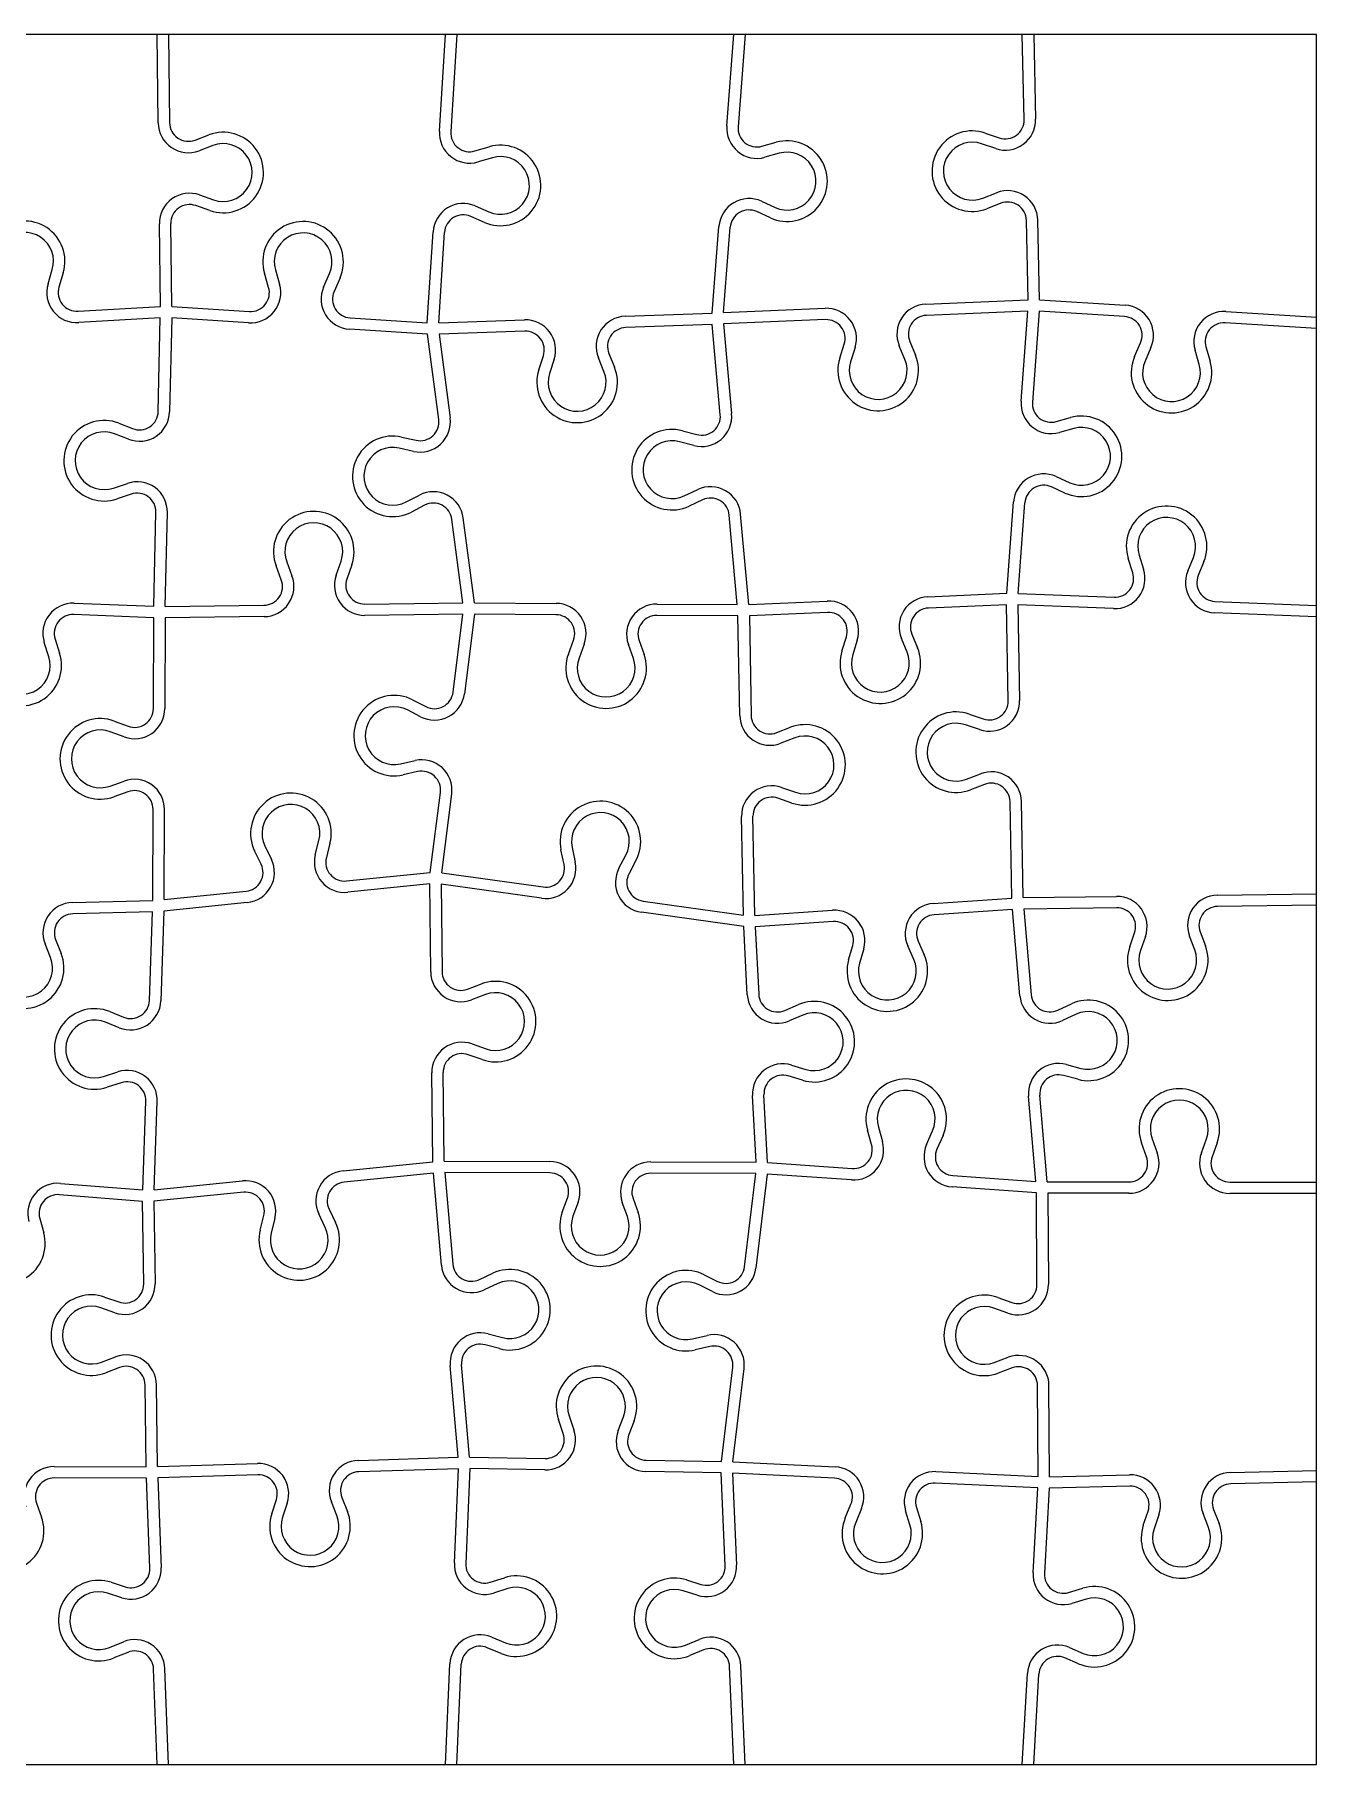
# Model space of a CAD drawing. Header units: millimetres. Extents: x 0 to 304, y 0 to 228.
# Drawn here: x 135.1 to 304, y 0 to 228 of the extents above; entities that cross this region are included whole.
import ezdxf

# ---------------------------------------------------------------- set-up
doc = ezdxf.new("R2010")
doc.units = ezdxf.units.MM
doc.layers.add('VISIBLE', color=7, linetype='CONTINUOUS')

msp = doc.modelspace()

# ---------------------------------------------------------------- linework, layer by layer
at = {"layer": 'VISIBLE'}
for p, q in [((151.249948, 228), (114.751045, 228)), ((151.386636, 216.36781), (151.249948, 228)), ((152.750052, 228), (151.249948, 228)), ((189.2485, 228), (152.750052, 228)), ((152.750052, 228), (152.886533, 216.385435)), ((188.444365, 215.290242), (189.2485, 228)), ((190.7515, 228), (189.2485, 228)), ((190.7515, 228), (189.941372, 215.195528)), ((227.247711, 228), (190.7515, 228)), ((226.30742, 215.974792), (227.247711, 228)), ((228.752289, 228), (227.247711, 228)), ((228.752289, 228), (227.802855, 215.857859)), ((265.249818, 228), (228.752289, 228)), ((265.496748, 216.803008), (265.249818, 228)), ((266.750182, 228), (265.249818, 228)), ((304, 228), (266.750182, 228)), ((266.750182, 228), (266.996383, 216.83608)), ((304, 190.751484), (304, 228)), ((156.241896, 214.094264), (158.075268, 214.78606)), ((260.365024, 215.029201), (262.220728, 214.399757)), ((158.604825, 213.382646), (156.771453, 212.690851)), ((193.11579, 212.659588), (194.995809, 213.212187)), ((230.939267, 213.275061), (232.827284, 213.799682)), ((233.228872, 212.354439), (231.340855, 211.829818)), ((261.7389, 212.979249), (259.883196, 213.608694)), ((195.418813, 211.773066), (193.538794, 211.220468)), ((158.192528, 204.807213), (156.343406, 205.455736)), ((156.839838, 206.871206), (158.688961, 206.222683)), ((193.1713, 205.412035), (194.966681, 204.626897)), ((230.887151, 206.027483), (232.670676, 205.215772)), ((260.041069, 206.449976), (261.867219, 207.160617)), ((262.411202, 205.762732), (260.585052, 205.052091)), ((151.671083, 192.161354), (151.542912, 203.068728)), ((153.171222, 192.158334), (153.042808, 203.086353)), ((194.365672, 203.252565), (192.570291, 204.037703)), ((232.049326, 203.850515), (230.265801, 204.662226)), ((266.020347, 193.060505), (265.789984, 203.506241)), ((267.520997, 193.047566), (267.28962, 203.539313)), ((186.844818, 190.008597), (187.604565, 202.016783)), ((188.346757, 189.991843), (189.101572, 201.922068)), ((224.377891, 191.298394), (225.270614, 202.715265)), ((225.887155, 191.35831), (226.766049, 202.598332)), ((136.874423, 195.149142), (137.436665, 197.026299)), ((138.873595, 196.595913), (138.311353, 194.718756)), ((165.93673, 194.678364), (165.385201, 196.558696)), ((166.824562, 196.980882), (167.376091, 195.100549)), ((173.184313, 194.729749), (173.970473, 196.524684)), ((175.344462, 195.922893), (174.558303, 194.127959)), ((140.830964, 191.531361), (151.671083, 192.161354)), ((153.171222, 192.158334), (163.398984, 191.505389)), ((225.887155, 191.35831), (239.25411, 191.925251)), ((252.542163, 192.488846), (266.020347, 193.060505)), ((265.975672, 191.557262), (252.605727, 190.990194)), ((265.08874, 179.676784), (265.975672, 191.557262)), ((267.479098, 191.547234), (266.584577, 179.565112)), ((278.709204, 190.840383), (267.479098, 191.547234)), ((267.520997, 193.047566), (278.803431, 192.33742)), ((151.661664, 190.658276), (140.917993, 190.033888)), ((151.388981, 178.325623), (151.661664, 190.658276)), ((153.161977, 190.65587), (152.888615, 178.292466)), ((163.303418, 190.008436), (153.161977, 190.65587)), ((176.671964, 190.658036), (186.844818, 190.008597)), ((188.346757, 189.991843), (199.636892, 190.401243)), ((212.928157, 190.883207), (224.377891, 191.298394)), ((224.389896, 189.797843), (212.982514, 189.384192)), ((225.455134, 177.902763), (224.389896, 189.797843)), ((239.317673, 190.426599), (225.890592, 189.857107)), ((225.890592, 189.857107), (226.949155, 178.036557)), ((304, 189.248516), (291.982936, 190.0049)), ((292.077163, 191.501938), (304, 190.751484)), ((304, 189.248516), (304, 190.751484)), ((304, 152.750624), (304, 189.248516)), ((186.882866, 188.503115), (176.576398, 189.161084)), ((188.361011, 177.280149), (186.882866, 188.503115)), ((199.691249, 188.902228), (188.397194, 188.492686)), ((188.397194, 188.492686), (189.848168, 177.476018)), ((241.195478, 185.332011), (241.787052, 187.200132)), ((249.779517, 185.1826), (249.031884, 186.99392)), ((250.418417, 187.56622), (251.16605, 185.754899)), ((280.041413, 185.576716), (280.825967, 187.372352)), ((201.537726, 183.796202), (202.140764, 185.660654)), ((203.567968, 185.19904), (202.96493, 183.334588)), ((210.120685, 183.594068), (209.384192, 185.409946)), ((210.774214, 185.973718), (211.510707, 184.15784)), ((243.217065, 186.747292), (242.625491, 184.879172)), ((282.200494, 186.771791), (281.41594, 184.976154)), ((288.562256, 184.526347), (288.009046, 186.406186)), ((289.448029, 186.829658), (290.001239, 184.949819)), ((146.18396, 176.780072), (148.01007, 176.069326)), ((220.45424, 175.788043), (222.348055, 175.284752)), ((269.730056, 176.993365), (271.616216, 177.524625)), ((272.022886, 176.080804), (270.136726, 175.549544)), ((147.466007, 174.671472), (145.639897, 175.382218)), ((185.041024, 173.070607), (183.127901, 173.494629)), ((183.452481, 174.95909), (185.365605, 174.535069)), ((221.962795, 173.835071), (220.06898, 174.338362)), ((145.481614, 168.22351), (147.337353, 168.852848)), ((269.703439, 169.745648), (271.489808, 168.940217)), ((147.8191, 167.432312), (145.96336, 166.802975)), ((184.062909, 166.39548), (185.801002, 167.300393)), ((220.707663, 167.206445), (222.481918, 168.038222)), ((223.118629, 166.680062), (221.344373, 165.848285)), ((270.873265, 167.572783), (269.086895, 168.378215)), ((150.821201, 152.646537), (151.094982, 165.028873)), ((152.321123, 152.626442), (152.594615, 164.995716)), ((186.493697, 165.969914), (184.755604, 165.065001)), ((193.058215, 153.103401), (191.584874, 164.289894)), ((227.696471, 152.874644), (226.641438, 164.655775)), ((229.200275, 152.899195), (228.135459, 164.789569)), ((263.198519, 154.357227), (264.098589, 166.413692)), ((264.702469, 154.354231), (265.594426, 166.302021)), ((191.546034, 153.097531), (190.097717, 164.094025)), ((167.608824, 156.138496), (166.916553, 157.97169)), ((168.319829, 158.50161), (169.0121, 156.668417)), ((174.831727, 156.73831), (175.479771, 158.5876)), ((176.895369, 158.091535), (176.247325, 156.242244)), ((279.798709, 157.069181), (279.204139, 158.936351)), ((280.633424, 159.391483), (281.227994, 157.524314)), ((287.043201, 157.287014), (287.787927, 159.099531)), ((289.175376, 158.529457), (288.43065, 156.716939)), ((140.323379, 153.05877), (150.821201, 152.646537)), ((152.321123, 152.626442), (165.318523, 152.78254)), ((178.617564, 152.942261), (191.546034, 153.097531)), ((193.058215, 153.103401), (203.813634, 153.032371)), ((217.113344, 152.944537), (227.696471, 152.874644)), ((229.200275, 152.899195), (239.530934, 153.34223)), ((252.81872, 153.912084), (263.198519, 154.357227)), ((263.160871, 152.854233), (252.882989, 152.413461)), ((263.390611, 140.194632), (263.160871, 152.854233)), ((277.27335, 152.340005), (264.66111, 152.85467)), ((264.66111, 152.85467), (264.890364, 140.221848)), ((264.702469, 154.354231), (277.334509, 153.838758)), ((290.623449, 153.296478), (304, 152.750624)), ((150.801723, 151.146145), (140.264522, 151.559925)), ((150.761427, 139.161042), (150.801723, 151.146145)), ((152.301665, 151.1261), (152.261419, 139.155998)), ((165.336536, 151.282648), (152.301665, 151.1261)), ((191.547584, 151.597441), (178.635577, 151.442369)), ((190.244418, 141.315743), (191.547584, 151.597441)), ((193.060334, 151.603355), (191.732513, 141.127132)), ((203.803728, 151.532403), (193.060334, 151.603355)), ((227.780426, 151.374057), (217.103438, 151.44457)), ((228.017128, 138.234633), (227.780426, 151.374057)), ((239.595203, 151.843608), (229.28018, 151.401243)), ((229.28018, 151.401243), (229.516885, 138.261651)), ((304, 151.249376), (290.56229, 151.797726)), ((304, 151.249376), (304, 152.750624)), ((304, 114.750065), (304, 151.249376)), ((137.805286, 148.32572), (138.402723, 146.459466)), ((241.475407, 146.749905), (242.066101, 148.618304)), ((250.059515, 146.604537), (249.311029, 148.415505)), ((250.697292, 148.988457), (251.445778, 147.177489)), ((136.974139, 146.002139), (136.376702, 147.868393)), ((205.429784, 146.351967), (206.112135, 148.188876)), ((207.518255, 147.666548), (206.835904, 145.82964)), ((213.996206, 145.782352), (213.338175, 147.628112)), ((214.751071, 148.131822), (215.409102, 146.286062)), ((243.496327, 148.166138), (242.905633, 146.297739)), ((184.907106, 140.318712), (186.649594, 139.422291)), ((145.58629, 137.5182), (147.425401, 136.841807)), ((185.9634, 138.088448), (184.220912, 138.984869)), ((259.617863, 136.385574), (257.764631, 137.022258)), ((258.252001, 138.440873), (260.105233, 137.804189)), ((146.907635, 135.434001), (145.068524, 136.110394)), ((232.88653, 135.991538), (234.715534, 136.694801)), ((235.25387, 135.294732), (233.424865, 134.591469)), ((183.320554, 131.881242), (185.231586, 132.314593)), ((185.563309, 130.851733), (183.652277, 130.418382)), ((257.894553, 129.862979), (259.723464, 130.566485)), ((145.044449, 128.949976), (146.888067, 129.613987)), ((147.396355, 128.202731), (145.552738, 127.538721)), ((187.2355, 117.576021), (188.572074, 128.121302)), ((188.741722, 117.530431), (190.060169, 127.932692)), ((233.529695, 128.772366), (235.382842, 128.135436)), ((260.261985, 129.166487), (258.433075, 128.462981)), ((150.676431, 113.880774), (150.716711, 125.861117)), ((152.176777, 113.981064), (152.216702, 125.856074)), ((234.895283, 126.716885), (233.042136, 127.353815)), ((263.862672, 114.182089), (263.631932, 126.896821)), ((265.361833, 114.241935), (265.131685, 126.924038)), ((228.490741, 111.944214), (228.256684, 124.936791)), ((229.992125, 111.880945), (229.756441, 124.963809)), ((165.446589, 121.054176), (166.30113, 119.290771)), ((172.090818, 119.884452), (172.569696, 121.784586)), ((174.024215, 121.418014), (173.545336, 119.517879)), ((205.930378, 120.853243), (206.337798, 118.936516)), ((164.951275, 118.636635), (164.096734, 120.40004)), ((204.870578, 118.624643), (204.463158, 120.54137)), ((212.101208, 118.126542), (213.021155, 119.856725)), ((214.345578, 119.152523), (213.425632, 117.42234)), ((176.203116, 116.444749), (187.2355, 117.576021)), ((188.741722, 117.530431), (202.099633, 115.653147)), ((152.176777, 113.981064), (162.972492, 115.088067)), ((187.163714, 116.060794), (176.356125, 114.952573)), ((187.291175, 104.462469), (187.163714, 116.060794)), ((201.890879, 114.167744), (188.66418, 116.026588)), ((188.66418, 116.026588), (188.791084, 104.478952)), ((253.524839, 113.479743), (263.862672, 114.182089)), ((265.361833, 114.241935), (277.653461, 114.403582)), ((290.952311, 114.578475), (304, 114.750065)), ((304, 113.249935), (304, 114.750065)), ((140.078428, 113.605489), (150.676431, 113.880774)), ((150.646216, 112.379483), (140.117378, 112.105995)), ((150.232422, 100.698036), (150.646216, 112.379483)), ((152.15038, 112.470492), (151.731482, 100.644935)), ((163.125501, 113.595892), (152.15038, 112.470492)), ((228.539984, 110.422553), (215.061451, 112.316789)), ((215.270205, 113.802192), (228.490741, 111.944214)), ((229.992125, 111.880945), (240.255428, 112.578227)), ((263.941606, 112.683994), (253.626514, 111.983193)), ((264.922425, 101.320991), (263.941606, 112.683994)), ((277.673186, 112.903711), (265.442102, 112.742861)), ((265.442102, 112.742861), (266.416868, 101.449987)), ((304, 113.249935), (290.972036, 113.078604)), ((304, 76.75), (304, 113.249935)), ((229.012575, 101.44738), (228.539984, 110.422553)), ((240.357103, 111.081677), (230.044249, 110.381028)), ((230.044249, 110.381028), (230.5105, 101.526253)), ((279.401254, 107.756406), (280.047187, 109.606434)), ((288.685565, 109.720037), (289.379927, 107.887635)), ((137.196199, 106.345585), (136.478405, 108.168936)), ((137.874147, 108.718394), (138.591941, 106.895043)), ((242.363927, 106.036518), (242.907777, 107.919086)), ((244.348849, 107.502779), (243.804999, 105.620211)), ((250.948989, 106.105569), (250.15551, 107.89728)), ((251.527033, 108.504673), (252.320511, 106.712962)), ((281.463351, 109.111984), (280.817417, 107.261955)), ((287.977256, 107.356114), (287.282894, 109.188516)), ((192.144702, 102.185229), (193.978601, 102.875628)), ((194.50709, 101.471812), (192.673191, 100.781412)), ((145.007304, 99.221852), (146.823799, 98.486881)), ((233.956645, 99.374045), (235.760232, 100.140148)), ((236.346669, 98.759535), (234.543083, 97.993433)), ((269.93316, 99.414399), (271.710077, 100.240475)), ((272.342423, 98.880277), (270.565506, 98.054201)), ((146.261191, 97.096387), (144.444697, 97.831359)), ((194.088266, 92.896695), (192.239637, 93.546626)), ((192.737147, 94.961717), (194.585775, 94.311787)), ((144.19121, 90.675389), (146.055156, 91.279988)), ((234.849115, 92.181437), (236.723184, 91.608983)), ((271.066013, 92.255716), (272.958202, 91.746346)), ((146.517966, 89.853171), (144.65402, 89.248572)), ((187.566282, 79.429073), (187.437328, 91.163272)), ((189.065603, 79.499112), (188.937237, 91.179755)), ((236.28498, 90.174418), (234.410912, 90.746872)), ((272.568289, 90.29791), (270.6761, 90.807279)), ((149.347342, 75.71209), (149.76159, 87.406372)), ((150.849047, 75.733656), (151.26065, 87.353271)), ((230.17531, 79.365375), (229.711922, 88.165779)), ((231.680051, 79.314786), (231.209847, 88.244653)), ((267.03492, 76.847301), (266.066188, 88.070263)), ((268.545673, 76.787339), (267.560631, 88.199258)), ((245.386623, 81.694484), (244.846245, 83.578051)), ((246.288082, 83.991701), (246.82846, 82.108133)), ((252.634383, 81.702927), (253.431164, 83.493171)), ((254.801564, 82.88325), (254.004784, 81.093006)), ((282.355327, 82.455413), (283.023593, 80.613334)), ((288.843637, 80.607205), (289.515781, 82.447872)), ((281.613515, 80.101789), (280.945249, 81.943868)), ((290.924779, 81.933358), (290.252635, 80.09269)), ((175.737903, 78.238602), (187.566282, 79.429073)), ((187.642878, 77.929204), (175.888112, 76.746142)), ((188.703374, 65.812432), (187.642878, 77.929204)), ((189.065603, 79.499112), (202.99735, 79.45379)), ((202.99247, 77.953798), (189.142516, 77.998854)), ((189.142516, 77.998854), (190.197661, 65.943217)), ((230.12187, 77.86554), (216.2924, 77.91053)), ((216.297279, 79.410522), (230.17531, 79.365375)), ((228.661775, 65.582288), (230.12187, 77.86554)), ((231.626408, 77.814881), (230.151289, 65.405232)), ((242.725687, 77.040241), (231.626408, 77.814881)), ((231.680051, 79.314786), (242.830121, 78.536601)), ((256.097848, 77.610621), (267.03492, 76.847301)), ((138.495803, 76.58833), (149.347342, 75.71209)), ((162.654965, 75.414288), (150.82837, 74.223997)), ((150.849047, 75.733656), (162.504756, 76.906748)), ((267.111641, 75.338298), (255.993414, 76.114261)), ((267.182448, 63.238723), (267.111641, 75.338298)), ((268.545673, 76.787339), (279.279573, 76.776035)), ((279.277993, 75.276036), (268.611966, 75.287268)), ((268.611966, 75.287268), (268.682422, 63.247501)), ((304, 75.25), (292.577986, 75.262029)), ((292.579566, 76.762028), (304, 76.75)), ((304, 75.25), (304, 76.75)), ((304, 38.750211), (304, 75.25)), ((149.328439, 74.208734), (138.375074, 75.093196)), ((149.476316, 63.328206), (149.328439, 74.208734)), ((150.82837, 74.223997), (150.976178, 63.34859)), ((173.902673, 73.201293), (174.753904, 71.436288)), ((204.635876, 72.77884), (205.312068, 74.618024)), ((206.719931, 74.100411), (206.043738, 72.261227)), ((213.204158, 72.237932), (212.539947, 74.081477)), ((213.951147, 74.589919), (214.615359, 72.746374)), ((135.784322, 71.963351), (136.304149, 70.074008)), ((164.824531, 70.436944), (165.306974, 72.336176)), ((166.760802, 71.966875), (166.27836, 70.067643)), ((173.402825, 70.784686), (172.551594, 72.549691)), ((193.716387, 63.911839), (195.492314, 64.740041)), ((223.33236, 64.543869), (225.081753, 63.660997)), ((144.329771, 61.597873), (146.180084, 60.952754)), ((196.126287, 63.380601), (194.35036, 62.552399)), ((224.40593, 62.321869), (222.656538, 63.204741)), ((145.686256, 59.536373), (143.835944, 60.181493)), ((263.36316, 59.476332), (261.517895, 60.135751)), ((262.022668, 61.548268), (263.867933, 60.888849)), ((196.362426, 54.79851), (194.469629, 55.305615)), ((194.857808, 56.754517), (196.750605, 56.247412)), ((221.811333, 56.094341), (223.718945, 56.542509)), ((224.062009, 55.082268), (222.154398, 54.634099)), ((143.933253, 53.021696), (145.765349, 53.716864)), ((190.920561, 40.479797), (189.862996, 52.563082)), ((192.425123, 40.493187), (191.357284, 52.693867)), ((261.559797, 52.975416), (263.397218, 53.656385)), ((146.297488, 52.314427), (144.465391, 51.619259)), ((225.612413, 39.929108), (227.091873, 52.375267)), ((227.1169, 39.878017), (228.581386, 52.198211)), ((263.918488, 52.249873), (262.081067, 51.568903)), ((149.803855, 39.228627), (149.65706, 50.029434)), ((151.303703, 39.249975), (151.156922, 50.049819)), ((267.330521, 37.935711), (267.260278, 49.938951)), ((268.830661, 37.916277), (268.760253, 49.947729)), ((205.536641, 45.953768), (206.175457, 44.10127)), ((211.994663, 44.002362), (212.696065, 45.832081)), ((204.757403, 43.612268), (204.118587, 45.464766)), ((214.096682, 45.29517), (213.39528, 43.465451)), ((137.698677, 39.259979), (149.803855, 39.228627)), ((151.303703, 39.249975), (164.480445, 39.659019)), ((177.774041, 40.071691), (190.920561, 40.479797)), ((190.952321, 38.980061), (177.820583, 38.572413)), ((190.409418, 26.553787), (190.952321, 38.980061)), ((192.454294, 38.992475), (191.907988, 26.488315)), ((192.425123, 40.493187), (202.370741, 40.324143)), ((202.345249, 38.82436), (192.454294, 38.992475)), ((215.66882, 40.098118), (225.612413, 39.929108)), ((227.1169, 39.878017), (240.575089, 39.22799)), ((149.84154, 37.728525), (137.694792, 37.759984)), ((150.284604, 25.855734), (149.84154, 37.728525)), ((164.526987, 38.159742), (151.341767, 37.750434)), ((151.341767, 37.750434), (151.783561, 25.911671)), ((225.558917, 38.4298), (215.643328, 38.598334)), ((226.097095, 26.194469), (225.558917, 38.4298)), ((240.502724, 37.729737), (227.062607, 38.37889)), ((227.062607, 38.37889), (227.595647, 26.260384)), ((267.293959, 36.435729), (253.787238, 37.088099)), ((253.859603, 38.586352), (267.330521, 37.935711)), ((279.412218, 36.666765), (268.795158, 36.415014)), ((268.830661, 37.916277), (279.37666, 38.166344)), ((292.672923, 38.481624), (304, 38.750211)), ((304, 37.249789), (292.708481, 36.982045)), ((304, 37.249789), (304, 38.750211)), ((304, 0), (304, 37.249789)), ((135.355743, 34.437821), (136.021177, 32.594717)), ((166.346821, 33.04416), (166.95957, 34.905443)), ((168.384348, 34.436395), (167.7716, 32.575112)), ((174.92861, 32.797286), (174.201593, 34.616979)), ((175.594535, 35.173497), (176.321552, 33.353804)), ((241.911624, 32.486077), (242.669884, 34.292974)), ((266.666428, 25.255775), (267.293959, 36.435729)), ((268.795158, 36.415014), (268.16407, 25.171712)), ((244.053031, 33.71254), (243.294772, 31.905643)), ((250.446892, 31.560197), (249.866301, 33.431761)), ((251.298949, 33.876193), (251.87954, 32.004629)), ((281.19453, 31.53799), (281.820897, 33.394734)), ((283.242202, 32.915262), (282.615835, 31.058517)), ((289.77428, 31.228258), (289.060613, 33.053227)), ((290.457594, 33.599527), (291.171262, 31.774557)), ((145.180528, 24.003874), (147.045615, 23.402802)), ((195.131307, 24.014827), (197.00018, 24.604021)), ((197.451197, 23.173433), (195.582324, 22.584239)), ((222.423912, 22.289309), (220.554865, 22.877952)), ((221.00546, 24.308673), (222.874507, 23.720031)), ((271.356448, 22.658418), (273.232488, 23.224376)), ((146.585506, 21.975112), (144.720419, 22.576184)), ((273.665719, 21.788301), (271.789678, 21.222343)), ((144.987444, 15.420707), (146.802545, 16.159114)), ((195.328289, 16.769739), (197.138655, 16.019799)), ((220.869518, 15.724411), (222.679663, 16.474884)), ((147.367782, 14.769687), (145.552682, 14.03128)), ((196.56459, 14.633996), (194.754224, 15.383936)), ((223.254137, 15.089251), (221.443992, 14.338777)), ((272.673216, 13.260524), (270.872295, 14.03287)), ((271.463512, 15.411443), (273.264433, 14.639097)), ((151.249478, 0), (150.780583, 12.564985)), ((152.750522, 0), (152.27954, 12.620922)), ((189.249285, 0), (189.828896, 13.266462)), ((190.750715, 0), (191.327466, 13.20099)), ((227.249275, 0), (226.681539, 12.907317)), ((228.750725, 0), (228.18009, 12.973231)), ((265.248819, 0), (265.921071, 11.976677)), ((266.751181, 0), (267.418714, 11.892614)), ((114.751536, 0), (151.249478, 0)), ((151.249478, 0), (152.750522, 0)), ((152.750522, 0), (189.249285, 0)), ((189.249285, 0), (190.750715, 0)), ((190.750715, 0), (227.249275, 0)), ((227.249275, 0), (228.750725, 0)), ((228.750725, 0), (265.248819, 0)), ((265.248819, 0), (266.751181, 0)), ((266.751181, 0), (304, 0))]:
    msp.add_line(p, q, dxfattribs=at)
for centre, radius, start, end in [((263.01735, 216.748329), 3.98, 251.263353, 1.263353), ((263.01735, 216.748329), 2.48, 251.263353, 1.263353), ((155.366362, 216.414575), 3.98, 180.673243, 290.673243), ((155.366362, 216.414575), 2.48, 180.673243, 290.673243), ((159.9499, 209.817976), 5.31, 250.673243, 110.673243), ((192.416423, 215.038934), 3.98, 176.379772, 286.379772), ((192.416423, 215.038934), 2.48, 176.379772, 286.379772), ((230.275308, 215.664529), 3.98, 175.528951, 285.528951), ((230.275308, 215.664529), 2.48, 175.528951, 285.528951), ((258.659353, 210.000604), 5.31, 71.263353, 291.263353), ((159.9499, 209.817976), 3.81, 250.673243, 110.673243), ((196.493243, 208.1177), 5.31, 246.379772, 106.379772), ((234.248905, 208.683522), 5.31, 245.528951, 105.528951), ((234.248905, 208.683522), 3.81, 245.528951, 105.528951), ((258.659353, 210.000604), 3.81, 71.263353, 291.263353), ((196.493243, 208.1177), 3.81, 246.379772, 106.379772), ((155.522637, 203.115493), 3.98, 70.673243, 180.673243), ((155.522637, 203.115493), 2.48, 70.673243, 180.673243), ((191.576623, 201.765474), 3.98, 66.379772, 176.379772), ((229.238502, 202.405003), 3.98, 65.528951, 175.528951), ((263.310587, 203.451562), 3.98, 1.263353, 111.263353), ((263.310587, 203.451562), 2.48, 1.263353, 111.263353), ((133.786863, 198.11948), 5.31, 343.326105, 203.326105), ((170.480539, 198.053232), 5.31, 336.347171, 196.347171), ((191.576623, 201.765474), 2.48, 66.379772, 176.379772), ((229.238502, 202.405003), 2.48, 65.528951, 175.528951), ((133.786863, 198.11948), 3.81, 343.326105, 203.326105), ((170.480539, 198.053232), 3.81, 336.347171, 196.347171), ((140.687078, 194.007184), 3.98, 163.326105, 273.326105), ((140.687078, 194.007184), 2.48, 163.326105, 273.326105), ((163.556987, 193.980351), 3.98, 266.347171, 16.347171), ((163.556987, 193.980351), 2.48, 266.347171, 16.347171), ((176.829966, 193.132998), 3.98, 156.347171, 266.347171), ((176.829966, 193.132998), 2.48, 156.347171, 266.347171), ((239.422765, 187.948826), 3.98, 342.428668, 92.428668), ((252.710818, 188.512421), 3.98, 92.428668, 202.428668), ((278.553415, 188.365281), 3.98, 336.398409, 86.398409), ((199.781119, 186.423857), 3.98, 342.076734, 92.076734), ((213.072384, 186.905821), 3.98, 92.076734, 202.076734), ((213.072384, 186.905821), 2.48, 92.076734, 202.076734), ((239.422765, 187.948826), 2.48, 342.428668, 92.428668), ((252.710818, 188.512421), 2.48, 92.428668, 202.428668), ((278.553415, 188.365281), 2.48, 336.398409, 86.398409), ((291.827147, 187.529798), 3.98, 86.398409, 196.398409), ((291.827147, 187.529798), 2.48, 86.398409, 196.398409), ((199.781119, 186.423857), 2.48, 342.076734, 92.076734), ((246.257723, 183.72896), 5.31, 162.428668, 22.428668), ((246.257723, 183.72896), 3.81, 162.428668, 22.428668), ((284.90724, 183.450727), 5.31, 156.398409, 16.398409), ((284.90724, 183.450727), 3.81, 156.398409, 16.398409), ((206.590029, 182.162087), 5.31, 162.076734, 22.076734), ((206.590029, 182.162087), 3.81, 162.076734, 22.076734), ((148.909587, 178.380444), 3.98, 248.733362, 358.733362), ((148.909587, 178.380444), 2.48, 248.733362, 358.733362), ((222.985019, 177.681557), 3.98, 255.117345, 5.117345), ((222.985019, 177.681557), 2.48, 255.117345, 5.117345), ((269.057695, 179.380483), 3.98, 175.730527, 285.730527), ((269.057695, 179.380483), 2.48, 175.730527, 285.730527), ((144.257977, 171.831669), 5.31, 68.733362, 288.733362), ((144.257977, 171.831669), 3.81, 68.733362, 288.733362), ((185.902245, 176.956312), 3.98, 257.503077, 7.503077), ((185.902245, 176.956312), 2.48, 257.503077, 7.503077), ((219.090419, 170.656173), 5.31, 75.117345, 295.117345), ((273.055827, 172.413498), 5.31, 245.730527, 105.730527), ((273.055827, 172.413498), 3.81, 245.730527, 105.730527), ((182.303465, 169.774897), 5.31, 77.503077, 297.503077), ((182.303465, 169.774897), 3.81, 77.503077, 297.503077), ((219.090419, 170.656173), 3.81, 75.117345, 295.117345), ((148.615588, 165.083694), 3.98, 358.733362, 108.733362), ((268.067544, 166.117391), 3.98, 65.730527, 175.730527), ((148.615588, 165.083694), 2.48, 358.733362, 108.733362), ((187.638952, 163.770188), 3.98, 7.503077, 117.503077), ((224.171323, 164.43457), 3.98, 5.117345, 115.117345), ((224.171323, 164.43457), 2.48, 5.117345, 115.117345), ((268.067544, 166.117391), 2.48, 65.730527, 175.730527), ((171.884151, 159.847608), 5.31, 340.688086, 200.688086), ((187.638952, 163.770188), 2.48, 7.503077, 117.503077), ((284.263807, 160.54752), 5.31, 337.663239, 197.663239), ((284.263807, 160.54752), 3.81, 337.663239, 197.663239), ((171.884151, 159.847608), 3.81, 340.688086, 200.688086), ((277.435626, 156.316695), 3.98, 267.663239, 17.663239), ((165.28874, 155.262361), 2.48, 270.688086, 20.688086), ((165.28874, 155.262361), 3.98, 270.688086, 20.688086), ((178.587781, 155.422082), 3.98, 160.688086, 270.688086), ((178.587781, 155.422082), 2.48, 160.688086, 270.688086), ((277.435626, 156.316695), 2.48, 267.663239, 17.663239), ((290.724566, 155.774416), 3.98, 157.663239, 267.663239), ((290.724566, 155.774416), 2.48, 157.663239, 267.663239), ((140.167211, 149.081835), 3.98, 87.751239, 197.751239), ((203.78735, 149.052457), 3.98, 339.621614, 89.621614), ((217.08706, 148.964624), 3.98, 89.621614, 199.621614), ((239.701461, 149.365885), 3.98, 342.455654, 92.455654), ((252.989248, 149.935739), 3.98, 92.455654, 202.455654), ((140.167211, 149.081835), 2.48, 87.751239, 197.751239), ((203.78735, 149.052457), 2.48, 339.621614, 89.621614), ((217.08706, 148.964624), 2.48, 89.621614, 199.621614), ((239.701461, 149.365885), 2.48, 342.455654, 92.455654), ((252.989248, 149.935739), 2.48, 92.455654, 202.455654), ((133.345536, 144.840527), 5.31, 157.751239, 17.751239), ((133.345536, 144.840527), 3.81, 157.751239, 17.751239), ((210.407449, 144.502927), 5.31, 159.621614, 19.621614), ((246.538407, 145.149238), 5.31, 162.455654, 22.455654), ((246.538407, 145.149238), 3.81, 162.455654, 22.455654), ((210.407449, 144.502927), 3.81, 159.621614, 19.621614), ((148.281442, 139.16938), 3.98, 249.807363, 359.807363), ((148.281442, 139.16938), 2.48, 249.807363, 359.807363), ((182.477979, 135.596907), 5.31, 62.776498, 282.776498), ((182.477979, 135.596907), 3.81, 62.776498, 282.776498), ((187.784101, 141.627578), 3.98, 242.776498, 352.776498), ((187.784101, 141.627578), 2.48, 242.776498, 352.776498), ((260.911019, 140.149633), 3.98, 251.039658, 1.039658), ((260.911019, 140.149633), 2.48, 251.039658, 1.039658), ((143.753397, 132.534566), 5.31, 69.807363, 289.807363), ((231.996483, 138.30632), 3.98, 181.032053, 291.032053), ((231.996483, 138.30632), 2.48, 181.032053, 291.032053), ((236.621241, 131.738555), 5.31, 251.032053, 111.032053), ((256.52671, 133.418974), 5.31, 71.039658, 291.039658), ((256.52671, 133.418974), 3.81, 71.039658, 291.039658), ((143.753397, 132.534566), 3.81, 69.807363, 289.807363), ((236.621241, 131.738555), 3.81, 251.032053, 111.032053), ((186.111757, 128.433138), 3.98, 352.776498, 102.776498), ((186.111757, 128.433138), 2.48, 352.776498, 102.776498), ((261.15234, 126.851823), 3.98, 1.039658, 111.039658), ((148.236725, 125.869455), 3.98, 359.807363, 109.807363), ((148.236725, 125.869455), 2.48, 359.807363, 109.807363), ((168.875218, 122.71568), 5.31, 345.854704, 205.854704), ((232.236039, 125.008478), 3.98, 71.032053, 181.032053), ((261.15234, 126.851823), 2.48, 1.039658, 111.039658), ((168.875218, 122.71568), 3.81, 345.854704, 205.854704), ((209.657118, 121.6454), 5.31, 332.000203, 192.000203), ((209.657118, 121.6454), 3.81, 332.000203, 192.000203), ((232.236039, 125.008478), 2.48, 71.032053, 181.032053), ((162.719517, 117.555131), 2.48, 275.854704, 25.854704), ((162.719517, 117.555131), 3.98, 275.854704, 25.854704), ((175.950141, 118.911813), 3.98, 165.854704, 275.854704), ((175.950141, 118.911813), 2.48, 165.854704, 275.854704), ((202.444774, 118.109013), 3.98, 262.000203, 12.000203), ((202.444774, 118.109013), 2.48, 262.000203, 12.000203), ((215.615346, 116.258058), 3.98, 152.000203, 262.000203), ((215.615346, 116.258058), 2.48, 152.000203, 262.000203), ((277.705797, 110.423926), 3.98, 340.753453, 90.753453), ((291.004647, 110.598819), 3.98, 90.753453, 200.753453), ((140.181774, 109.626831), 3.98, 91.487933, 201.487933), ((140.181774, 109.626831), 2.48, 91.487933, 201.487933), ((240.525205, 108.607381), 3.98, 343.886668, 93.886668), ((253.794616, 109.508897), 3.98, 93.886668, 203.886668), ((253.794616, 109.508897), 2.48, 93.886668, 203.886668), ((277.705797, 110.423926), 2.48, 340.753453, 90.753453), ((291.004647, 110.598819), 2.48, 90.753453, 200.753453), ((240.525205, 108.607381), 2.48, 343.886668, 93.886668), ((284.414472, 106.006051), 5.31, 160.753453, 20.753453), ((284.414472, 106.006051), 3.81, 160.753453, 20.753453), ((133.651014, 104.949962), 5.31, 161.487933, 21.487933), ((133.651014, 104.949962), 3.81, 161.487933, 21.487933), ((247.465322, 104.56279), 5.31, 163.886668, 23.886668), ((247.465322, 104.56279), 3.81, 163.886668, 23.886668), ((191.270935, 104.506205), 3.98, 180.629633, 290.629633), ((191.270935, 104.506205), 2.48, 180.629633, 290.629633), ((195.849451, 97.906119), 5.31, 250.629633, 110.629633), ((147.753977, 100.78583), 3.98, 247.971253, 357.971253), ((147.753977, 100.78583), 2.48, 247.971253, 357.971253), ((195.849451, 97.906119), 3.81, 250.629633, 110.629633), ((232.987069, 101.656658), 3.98, 183.014144, 293.014144), ((232.987069, 101.656658), 2.48, 183.014144, 293.014144), ((237.83622, 95.252779), 5.31, 253.014144, 113.014144), ((268.887681, 101.66326), 3.98, 184.933369, 294.933369), ((268.887681, 101.66326), 2.48, 184.933369, 294.933369), ((273.948582, 95.425374), 5.31, 254.933369, 114.933369), ((143.015674, 94.299505), 5.31, 67.971253, 287.971253), ((143.015674, 94.299505), 3.81, 67.971253, 287.971253), ((237.83622, 95.252779), 3.81, 253.014144, 113.014144), ((273.948582, 95.425374), 3.81, 254.933369, 114.933369), ((191.417088, 91.207008), 3.98, 70.629633, 180.629633), ((191.417088, 91.207008), 2.48, 70.629633, 180.629633), ((147.283145, 87.494167), 3.98, 357.971253, 107.971253), ((233.686416, 88.375057), 3.98, 73.014144, 183.014144), ((270.031443, 88.412531), 3.98, 74.933369, 184.933369), ((147.283145, 87.494167), 2.48, 357.971253, 107.971253), ((233.686416, 88.375057), 2.48, 73.014144, 183.014144), ((249.950348, 85.042371), 5.31, 336.00769, 196.00769), ((270.031443, 88.412531), 2.48, 74.933369, 184.933369), ((285.936926, 83.754739), 5.31, 339.939659, 199.939659), ((249.950348, 85.042371), 3.81, 336.00769, 196.00769), ((285.936926, 83.754739), 3.81, 339.939659, 199.939659), ((243.002785, 81.010583), 3.98, 266.00769, 16.00769), ((243.002785, 81.010583), 2.48, 266.00769, 16.00769), ((256.270512, 80.084603), 3.98, 156.00769, 266.00769), ((256.270512, 80.084603), 2.48, 156.00769, 266.00769), ((279.282185, 79.256033), 3.98, 269.939659, 19.939659), ((279.282185, 79.256033), 2.48, 269.939659, 19.939659), ((292.582178, 79.242026), 3.98, 159.939659, 269.939659), ((292.582178, 79.242026), 2.48, 159.939659, 269.939659), ((176.136457, 74.278608), 3.98, 95.747197, 205.747197), ((202.984402, 75.473811), 2.48, 339.813606, 89.813606), ((202.984402, 75.473811), 3.98, 339.813606, 89.813606), ((216.284332, 75.430544), 3.98, 89.813606, 199.813606), ((216.284332, 75.430544), 2.48, 89.813606, 199.813606), ((138.175469, 72.621242), 3.98, 85.383498, 195.383498), ((162.903311, 72.946754), 3.98, 345.747197, 95.747197), ((162.903311, 72.946754), 2.48, 345.747197, 95.747197), ((176.136457, 74.278608), 2.48, 95.747197, 205.747197), ((138.175469, 72.621242), 2.48, 85.383498, 195.383498), ((131.184396, 68.66538), 5.31, 155.383498, 15.383498), ((169.971083, 69.129618), 5.31, 165.747197, 25.747197), ((169.971083, 69.129618), 3.81, 165.747197, 25.747197), ((209.619709, 70.94649), 5.31, 159.813606, 19.813606), ((209.619709, 70.94649), 3.81, 159.813606, 19.813606), ((192.668217, 66.159447), 3.98, 185.00195, 295.00195), ((192.668217, 66.159447), 2.48, 185.00195, 295.00195), ((197.736581, 59.927623), 5.31, 255.00195, 115.00195), ((220.939949, 59.803356), 5.31, 63.221129, 283.221129), ((226.199112, 65.875022), 3.98, 243.221129, 353.221129), ((226.199112, 65.875022), 2.48, 243.221129, 353.221129), ((142.581622, 56.583885), 5.31, 70.778661, 290.778661), ((146.996545, 63.294503), 3.98, 250.778661, 0.778661), ((146.996545, 63.294503), 2.48, 250.778661, 0.778661), ((197.736581, 59.927623), 3.81, 255.00195, 115.00195), ((220.939949, 59.803356), 3.81, 63.221129, 283.221129), ((260.235771, 56.547958), 5.31, 70.335291, 290.335291), ((264.702491, 63.224211), 3.98, 250.335291, 0.335291), ((264.702491, 63.224211), 2.48, 250.335291, 0.335291), ((142.581622, 56.583885), 3.81, 70.778661, 290.778661), ((260.235771, 56.547958), 3.81, 70.335291, 290.335291), ((193.827839, 52.910097), 3.98, 75.00195, 185.00195), ((193.827839, 52.910097), 2.48, 75.00195, 185.00195), ((224.62921, 52.668001), 3.98, 353.221129, 103.221129), ((224.62921, 52.668001), 2.48, 353.221129, 103.221129), ((147.177289, 49.995731), 3.98, 0.778661, 110.778661), ((147.177289, 49.995731), 2.48, 0.778661, 110.778661), ((209.138498, 47.195833), 5.31, 339.026245, 199.026245), ((264.780321, 49.924438), 3.98, 0.335291, 110.335291), ((209.138498, 47.195833), 3.81, 339.026245, 199.026245), ((264.780321, 49.924438), 2.48, 0.335291, 110.335291), ((202.412887, 42.803785), 3.98, 269.026245, 19.026245), ((202.412887, 42.803785), 2.48, 269.026245, 19.026245), ((215.710966, 42.577759), 3.98, 159.026245, 269.026245), ((215.710966, 42.577759), 2.48, 159.026245, 269.026245), ((137.688369, 35.279993), 3.98, 89.851607, 199.851607), ((164.603936, 35.680936), 3.98, 341.778056, 91.778056), ((177.897532, 36.093607), 3.98, 91.778056, 201.778056), ((240.38308, 35.252625), 3.98, 337.23478, 87.23478), ((137.688369, 35.279993), 2.48, 89.851607, 199.851607), ((164.603936, 35.680936), 2.48, 341.778056, 91.778056), ((177.897532, 36.093607), 2.48, 91.778056, 201.778056), ((240.38308, 35.252625), 2.48, 337.23478, 87.23478), ((253.667594, 34.610987), 3.98, 87.23478, 197.23478), ((253.667594, 34.610987), 2.48, 87.23478, 197.23478), ((279.471007, 34.187462), 3.98, 341.35834, 91.35834), ((279.471007, 34.187462), 2.48, 341.35834, 91.35834), ((292.76727, 34.502742), 3.98, 91.35834, 201.35834), ((292.76727, 34.502742), 2.48, 91.35834, 201.35834), ((131.026722, 30.791519), 5.31, 159.851607, 19.851607), ((171.390537, 31.38373), 5.31, 161.778056, 21.778056), ((171.390537, 31.38373), 3.81, 161.778056, 21.778056), ((246.807966, 30.431341), 5.31, 157.23478, 17.23478), ((246.807966, 30.431341), 3.81, 157.23478, 17.23478), ((286.225948, 29.840657), 5.31, 161.35834, 21.35834), ((286.225948, 29.840657), 3.81, 161.35834, 21.35834), ((147.806329, 25.76325), 3.98, 252.137149, 2.137149), ((147.806329, 25.76325), 2.48, 252.137149, 2.137149), ((194.385625, 26.380067), 3.98, 177.498342, 287.498342), ((194.385625, 26.380067), 2.48, 177.498342, 287.498342), ((223.619491, 26.08549), 3.98, 252.518566, 2.518566), ((223.619491, 26.08549), 2.48, 252.518566, 2.518566), ((270.640173, 25.032728), 3.98, 176.787355, 286.787355), ((270.640173, 25.032728), 2.48, 176.787355, 286.787355), ((143.551741, 18.949851), 5.31, 72.137149, 292.137149), ((198.596781, 19.539738), 5.31, 247.498342, 107.498342), ((198.596781, 19.539738), 3.81, 247.498342, 107.498342), ((219.410354, 19.243919), 5.31, 72.518566, 292.518566), ((219.410354, 19.243919), 3.81, 72.518566, 292.518566), ((274.766125, 18.140671), 5.31, 246.787355, 106.787355), ((143.551741, 18.949851), 3.81, 72.137149, 292.137149), ((274.766125, 18.140671), 3.81, 246.787355, 106.787355), ((148.302308, 12.472501), 3.98, 2.137149, 112.137149), ((193.805102, 13.092742), 3.98, 67.498342, 177.498342), ((224.203934, 12.798338), 3.98, 2.518566, 112.518566), ((148.302308, 12.472501), 2.48, 2.137149, 112.137149), ((193.805102, 13.092742), 2.48, 67.498342, 177.498342), ((224.203934, 12.798338), 2.48, 2.518566, 112.518566), ((269.894816, 11.75363), 3.98, 66.787355, 176.787355), ((269.894816, 11.75363), 2.48, 66.787355, 176.787355)]:
    msp.add_arc(centre, radius, start, end, dxfattribs=at)

doc.saveas('drawing.dxf')
